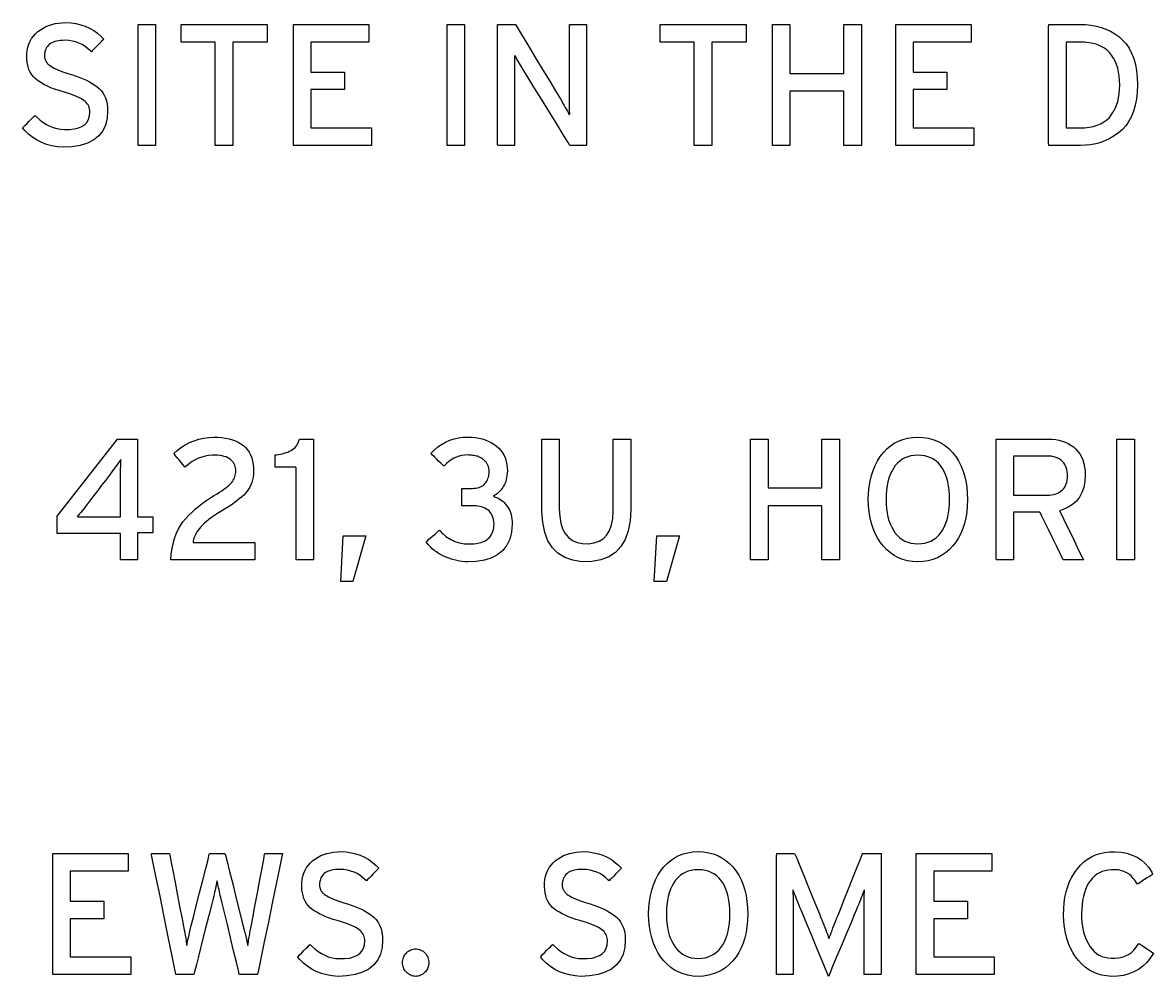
# Model space of a CAD drawing. Extents: x 1 to 47.7, y 0.2 to 33.3.
# Drawn here: x 6.55 to 9.004, y 25.846 to 27.917 of the extents above; entities that cross this region are included whole.
import ezdxf

# ---------------------------------------------------------------- set-up
doc = ezdxf.new("R2010")
doc.units = 0
doc.header["$MEASUREMENT"] = 0
doc.layers.add('4_0_____DWG', color=7, linetype='CONTINUOUS')

msp = doc.modelspace()

# ---------------------------------------------------------------- linework, layer by layer
at = {"layer": '4_0_____DWG'}
for points in [[(6.7345, 27.7253), (6.7334, 27.7088), (6.7299, 27.6941), (6.7239, 27.6814), (6.7154, 27.6707), (6.7045, 27.6618), (6.6911, 27.6549), (6.6753, 27.6499), (6.6569, 27.6468), (6.6379, 27.6459), (6.6254, 27.6468), (6.6135, 27.6489), (6.6022, 27.6519), (6.5915, 27.656), (6.5814, 27.6611), (6.5719, 27.6672), (6.563, 27.6744), (6.5547, 27.6826), (6.55, 27.6883), (6.5517, 27.69), (6.5548, 27.6931), (6.5589, 27.6971), (6.5634, 27.7017), (6.568, 27.7062), (6.5721, 27.7103), (6.5753, 27.7135), (6.577, 27.7152), (6.5809, 27.7115), (6.5875, 27.7054), (6.5944, 27.7), (6.6016, 27.6954), (6.609, 27.6916), (6.6167, 27.6886), (6.6246, 27.6864), (6.6328, 27.6849), (6.6413, 27.6842), (6.6521, 27.6845), (6.6623, 27.6857), (6.6712, 27.688), (6.6788, 27.6912), (6.6849, 27.6954), (6.6898, 27.7006), (6.6932, 27.7068), (6.6953, 27.7139), (6.6961, 27.7221), (6.6959, 27.7257), (6.6954, 27.7289), (6.6947, 27.732), (6.6936, 27.7349), (6.6921, 27.7377), (6.6904, 27.7404), (6.6883, 27.7429), (6.6859, 27.7453), (6.6832, 27.7476), (6.6799, 27.7498), (6.6761, 27.752), (6.6719, 27.7542), (6.6671, 27.7564), (6.6619, 27.7585), (6.6562, 27.7606), (6.65, 27.7627), (6.6433, 27.7648), (6.6356, 27.767), (6.627, 27.7696), (6.6189, 27.7724), (6.6113, 27.7753), (6.6042, 27.7784), (6.5977, 27.7816), (6.5916, 27.7849), (6.5861, 27.7884), (6.5812, 27.792), (6.5767, 27.7957), (6.5727, 27.7998), (6.5692, 27.8043), (6.5662, 27.8093), (6.5638, 27.8148), (6.5619, 27.8207), (6.5604, 27.8271), (6.5595, 27.834), (6.5591, 27.8413), (6.5593, 27.849), (6.5601, 27.8563), (6.5616, 27.8633), (6.5636, 27.8699), (6.5663, 27.8761), (6.5696, 27.8819), (6.5735, 27.8874), (6.5781, 27.8924), (6.5832, 27.8971), (6.5886, 27.9012), (6.5944, 27.9048), (6.6005, 27.9079), (6.6068, 27.9105), (6.6136, 27.9127), (6.6206, 27.9144), (6.628, 27.9156), (6.6357, 27.9163), (6.6441, 27.9166), (6.6552, 27.916), (6.6659, 27.9144), (6.6762, 27.912), (6.686, 27.9087), (6.6954, 27.9045), (6.7043, 27.8994), (6.7127, 27.8934), (6.7207, 27.8865), (6.7261, 27.8809), (6.7246, 27.8794), (6.7216, 27.8763), (6.7177, 27.8722), (6.7132, 27.8676), (6.7087, 27.8629), (6.7046, 27.8586), (6.7013, 27.8552), (6.6995, 27.8533), (6.6967, 27.8557), (6.6911, 27.8607), (6.6852, 27.8652), (6.679, 27.8689), (6.6724, 27.8721), (6.6655, 27.8745), (6.6582, 27.8764), (6.6506, 27.8776), (6.6427, 27.8781), (6.6366, 27.878), (6.632, 27.8777), (6.6276, 27.8771), (6.6235, 27.8763), (6.6198, 27.8753), (6.6164, 27.8741), (6.6133, 27.8727), (6.6105, 27.871), (6.608, 27.8691), (6.6058, 27.8669), (6.6038, 27.8646), (6.6021, 27.8622), (6.6007, 27.8597), (6.5995, 27.8571), (6.5986, 27.8543), (6.598, 27.8514), (6.5976, 27.8484), (6.5975, 27.8454), (6.5975, 27.8439), (6.5976, 27.8424), (6.5978, 27.841), (6.598, 27.8396), (6.5983, 27.8383), (6.5987, 27.837), (6.5991, 27.8358), (6.5996, 27.8346), (6.6001, 27.8335), (6.6008, 27.8322), (6.6015, 27.831), (6.6024, 27.8298), (6.6033, 27.8286), (6.6044, 27.8274), (6.6056, 27.8262), (6.6068, 27.8251), (6.6082, 27.8239), (6.6103, 27.8224), (6.6135, 27.8203), (6.6172, 27.8183), (6.6214, 27.8162), (6.6262, 27.8141), (6.6315, 27.8119), (6.6372, 27.8098), (6.6435, 27.8076), (6.6503, 27.8054), (6.6583, 27.803), (6.6665, 27.8003), (6.6742, 27.7975), (6.6816, 27.7945), (6.6885, 27.7914), (6.6949, 27.7881), (6.7009, 27.7847), (6.7065, 27.7811), (6.7117, 27.7774), (6.7164, 27.7734), (6.7206, 27.769), (6.7242, 27.7641), (6.7273, 27.7588), (6.7298, 27.753), (6.7318, 27.7468), (6.7332, 27.7401), (6.7341, 27.7329)], [(7.7379, 27.65), (7.7342, 27.656), (7.7243, 27.672), (7.7101, 27.6951), (7.6935, 27.7222), (7.6761, 27.7504), (7.66, 27.7766), (7.6468, 27.798), (7.6385, 27.8114), (7.6359, 27.8158), (7.6334, 27.8199), (7.631, 27.8239), (7.6287, 27.8277), (7.6265, 27.8315), (7.6244, 27.8352), (7.6223, 27.8387), (7.6203, 27.8421), (7.6184, 27.8454), (7.6176, 27.8433), (7.6176, 27.837), (7.6176, 27.8304), (7.6177, 27.8237), (7.6177, 27.8168), (7.6177, 27.8097), (7.6178, 27.8024), (7.6179, 27.7949), (7.6179, 27.7871), (7.618, 27.7823), (7.618, 27.7701), (7.618, 27.7517), (7.618, 27.7297), (7.618, 27.7063), (7.618, 27.6843), (7.618, 27.6659), (7.618, 27.6537), (7.6179, 27.65), (7.6162, 27.65), (7.6124, 27.65), (7.607, 27.65), (7.6008, 27.65), (7.5945, 27.65), (7.5888, 27.65), (7.5842, 27.65), (7.5815, 27.65), (7.581, 27.6518), (7.581, 27.6688), (7.581, 27.6998), (7.581, 27.7399), (7.581, 27.7844), (7.581, 27.8286), (7.581, 27.8677), (7.581, 27.8969), (7.581, 27.9116), (7.5818, 27.9124), (7.5849, 27.9124), (7.59, 27.9124), (7.5962, 27.9124), (7.6028, 27.9124), (7.6092, 27.9124), (7.6146, 27.9124), (7.6184, 27.9124), (7.6198, 27.9124), (7.6234, 27.9065), (7.6328, 27.8909), (7.6463, 27.8685), (7.6622, 27.8421), (7.6788, 27.8147), (7.6942, 27.7892), (7.7067, 27.7684), (7.7146, 27.7553), (7.7173, 27.7508), (7.7201, 27.7459), (7.7228, 27.7412), (7.7255, 27.7367), (7.7279, 27.7323), (7.7303, 27.7281), (7.7326, 27.7241), (7.7347, 27.7202), (7.7367, 27.7165), (7.7375, 27.7187), (7.7374, 27.7252), (7.7374, 27.7318), (7.7373, 27.7387), (7.7373, 27.7458), (7.7372, 27.753), (7.7372, 27.7604), (7.7372, 27.768), (7.7372, 27.7758), (7.7372, 27.7806), (7.7372, 27.7928), (7.7372, 27.8111), (7.7372, 27.8331), (7.7372, 27.8563), (7.7372, 27.8783), (7.7372, 27.8965), (7.7372, 27.9087), (7.7372, 27.9124), (7.7389, 27.9124), (7.7428, 27.9124), (7.7482, 27.9124), (7.7543, 27.9124), (7.7606, 27.9124), (7.7664, 27.9124), (7.771, 27.9124), (7.7737, 27.9124), (7.7742, 27.9105), (7.7742, 27.8935), (7.7742, 27.8626), (7.7742, 27.8225), (7.7742, 27.778), (7.7742, 27.7338), (7.7742, 27.6947), (7.7742, 27.6654), (7.7742, 27.6508), (7.7735, 27.65), (7.7705, 27.65), (7.7658, 27.65), (7.76, 27.65), (7.7538, 27.65), (7.7478, 27.65), (7.7428, 27.65), (7.7392, 27.65)], [(8.9702, 27.7812), (8.9695, 27.7654), (8.9679, 27.7507), (8.9652, 27.737), (8.9616, 27.7244), (8.9569, 27.7128), (8.9513, 27.7023), (8.9447, 27.6928), (8.9371, 27.6844), (8.9286, 27.677), (8.9197, 27.6706), (8.9103, 27.665), (8.9005, 27.6603), (8.8902, 27.6565), (8.8795, 27.6536), (8.8683, 27.6515), (8.8567, 27.6503), (8.8463, 27.65), (8.8429, 27.65), (8.8352, 27.65), (8.8246, 27.65), (8.8126, 27.65), (8.8004, 27.65), (8.7896, 27.65), (8.7814, 27.65), (8.7773, 27.65), (8.7771, 27.6553), (8.7771, 27.6781), (8.7771, 27.7141), (8.7771, 27.7579), (8.7771, 27.8044), (8.7771, 27.8483), (8.7771, 27.8842), (8.7771, 27.907), (8.7773, 27.9124), (8.7814, 27.9124), (8.7896, 27.9124), (8.8004, 27.9124), (8.8126, 27.9124), (8.8246, 27.9124), (8.8352, 27.9124), (8.8429, 27.9124), (8.8463, 27.9124), (8.8569, 27.9122), (8.8687, 27.9111), (8.88, 27.9091), (8.8909, 27.9063), (8.9012, 27.9026), (8.9111, 27.898), (8.9205, 27.8925), (8.9294, 27.8862), (8.9377, 27.8788), (8.9452, 27.8704), (8.9517, 27.8608), (8.9572, 27.8502), (8.9617, 27.8385), (8.9653, 27.8258), (8.9679, 27.812), (8.9695, 27.7971)], [(8.9314, 27.7812), (8.9311, 27.791), (8.9303, 27.8003), (8.9289, 27.8091), (8.927, 27.8175), (8.9245, 27.8254), (8.9214, 27.8327), (8.9178, 27.8396), (8.9137, 27.846), (8.9089, 27.852), (8.9033, 27.8572), (8.897, 27.8618), (8.89, 27.8656), (8.8824, 27.8688), (8.874, 27.8712), (8.865, 27.8729), (8.8552, 27.874), (8.8463, 27.8743), (8.8447, 27.8743), (8.8413, 27.8743), (8.8365, 27.8743), (8.8311, 27.8743), (8.8256, 27.8743), (8.8207, 27.8743), (8.8171, 27.8743), (8.8152, 27.8743), (8.8151, 27.8705), (8.8151, 27.8543), (8.8151, 27.8288), (8.8151, 27.7977), (8.8151, 27.7647), (8.8151, 27.7336), (8.8151, 27.708), (8.8151, 27.6918), (8.8152, 27.6881), (8.8171, 27.6881), (8.8207, 27.6881), (8.8256, 27.6881), (8.8311, 27.6881), (8.8365, 27.6881), (8.8413, 27.6881), (8.8447, 27.6881), (8.8463, 27.6881), (8.8552, 27.6884), (8.865, 27.6895), (8.874, 27.6912), (8.8824, 27.6937), (8.89, 27.6969), (8.897, 27.7009), (8.9033, 27.7055), (8.9089, 27.7109), (8.9137, 27.7169), (8.9178, 27.7233), (8.9214, 27.7301), (8.9245, 27.7375), (8.927, 27.7453), (8.9289, 27.7535), (8.9303, 27.7623), (8.9311, 27.7715)], [(6.8716, 26.75), (6.8727, 26.7626), (6.8745, 26.7745), (6.8768, 26.7858), (6.8798, 26.7965), (6.8834, 26.8065), (6.8877, 26.8158), (6.8926, 26.8246), (6.8981, 26.8327), (6.9043, 26.8401), (6.9109, 26.8471), (6.9178, 26.8538), (6.9249, 26.8603), (6.9323, 26.8666), (6.9399, 26.8726), (6.9479, 26.8783), (6.9561, 26.8838), (6.9646, 26.889), (6.972, 26.8934), (6.9775, 26.8968), (6.9825, 26.9001), (6.9871, 26.9033), (6.9913, 26.9063), (6.995, 26.9093), (6.9983, 26.9122), (7.0012, 26.9149), (7.0036, 26.9175), (7.0055, 26.9201), (7.0072, 26.9228), (7.0086, 26.9255), (7.0098, 26.9282), (7.0108, 26.931), (7.0116, 26.9338), (7.0122, 26.9367), (7.0125, 26.9397), (7.0127, 26.9426), (7.0125, 26.9462), (7.0121, 26.9496), (7.0115, 26.9528), (7.0105, 26.9559), (7.0092, 26.9587), (7.0077, 26.9614), (7.0059, 26.9639), (7.0038, 26.9662), (7.0014, 26.9683), (6.9985, 26.9703), (6.9953, 26.972), (6.9916, 26.9735), (6.9876, 26.9748), (6.9832, 26.9758), (6.9785, 26.9766), (6.9733, 26.9771), (6.9678, 26.9774), (6.9613, 26.9773), (6.9536, 26.9766), (6.9461, 26.9753), (6.9388, 26.9733), (6.9317, 26.9707), (6.9248, 26.9674), (6.9181, 26.9635), (6.9116, 26.9589), (6.9053, 26.9537), (6.9022, 26.9515), (6.9005, 26.9537), (6.8975, 26.9573), (6.8938, 26.9619), (6.8897, 26.967), (6.8856, 26.9719), (6.8821, 26.9763), (6.8795, 26.9795), (6.8783, 26.981), (6.8849, 26.987), (6.8937, 26.9938), (6.9029, 26.9997), (6.9125, 27.0047), (6.9223, 27.0088), (6.9325, 27.0121), (6.9431, 27.0145), (6.9539, 27.016), (6.9651, 27.0166), (6.974, 27.0164), (6.9825, 27.0157), (6.9906, 27.0146), (6.9982, 27.013), (7.0053, 27.011), (7.012, 27.0085), (7.0182, 27.0056), (7.024, 27.0023), (7.0294, 26.9984), (7.0341, 26.994), (7.0383, 26.9891), (7.042, 26.9837), (7.045, 26.9778), (7.0475, 26.9714), (7.0493, 26.9646), (7.0506, 26.9573), (7.0513, 26.9495), (7.0514, 26.942), (7.051, 26.9356), (7.0503, 26.9295), (7.0491, 26.9237), (7.0476, 26.9181), (7.0457, 26.9129), (7.0434, 26.908), (7.0407, 26.9034), (7.0377, 26.899), (7.0341, 26.8949), (7.03, 26.8908), (7.0254, 26.8866), (7.0204, 26.8823), (7.0149, 26.878), (7.009, 26.8736), (7.0026, 26.8692), (6.9958, 26.8647), (6.9885, 26.8602), (6.9806, 26.8554), (6.9733, 26.8507), (6.9665, 26.8462), (6.9602, 26.8418), (6.9545, 26.8376), (6.9493, 26.8335), (6.9447, 26.8296), (6.9406, 26.8258), (6.9371, 26.8221), (6.934, 26.8184), (6.9311, 26.8146), (6.9285, 26.8108), (6.9263, 26.8069), (6.9243, 26.803), (6.9225, 26.799), (6.9211, 26.7949), (6.92, 26.7908), (6.9199, 26.7881), (6.9278, 26.7881), (6.9429, 26.7881), (6.9629, 26.7881), (6.9854, 26.7881), (7.0081, 26.7881), (7.0285, 26.7881), (7.0443, 26.7881), (7.053, 26.7881), (7.054, 26.7876), (7.054, 26.7849), (7.054, 26.7803), (7.054, 26.7744), (7.054, 26.7679), (7.054, 26.7616), (7.054, 26.7561), (7.054, 26.752), (7.054, 26.7501), (7.05, 26.75), (7.0346, 26.75), (7.0108, 26.75), (6.9818, 26.75), (6.9507, 26.75), (6.921, 26.75), (6.8957, 26.75), (6.8782, 26.75)], [(7.1436, 26.75), (7.1436, 26.7577), (7.1436, 26.7782), (7.1436, 26.8075), (7.1436, 26.8417), (7.1436, 26.877), (7.1436, 26.9092), (7.1436, 26.9346), (7.1436, 26.9492), (7.1431, 26.9512), (7.1399, 26.9512), (7.1342, 26.9512), (7.1269, 26.9512), (7.119, 26.9512), (7.1114, 26.9512), (7.1048, 26.9512), (7.1002, 26.9512), (7.0985, 26.9512), (7.0985, 26.9522), (7.0985, 26.955), (7.0985, 26.959), (7.0985, 26.9636), (7.0985, 26.9683), (7.0985, 26.9727), (7.0985, 26.9761), (7.0985, 26.978), (7.1008, 26.9785), (7.1054, 26.979), (7.1098, 26.9797), (7.114, 26.9806), (7.1181, 26.9817), (7.1221, 26.9829), (7.1258, 26.9843), (7.1294, 26.9859), (7.1329, 26.9877), (7.1361, 26.9896), (7.139, 26.9917), (7.1416, 26.9942), (7.1439, 26.9969), (7.146, 26.9998), (7.1477, 27.0031), (7.1492, 27.0066), (7.1504, 27.0104), (7.1511, 27.0124), (7.1534, 27.0124), (7.1573, 27.0124), (7.1622, 27.0124), (7.1676, 27.0124), (7.1728, 27.0124), (7.1773, 27.0124), (7.1804, 27.0124), (7.1816, 27.0124), (7.1816, 27.0023), (7.1816, 26.9756), (7.1816, 26.9374), (7.1816, 26.8927), (7.1816, 26.8468), (7.1816, 26.8047), (7.1816, 26.7716), (7.1816, 26.7526), (7.1812, 26.75), (7.1785, 26.75), (7.1737, 26.75), (7.1676, 26.75), (7.1609, 26.75), (7.1544, 26.75), (7.1489, 26.75), (7.145, 26.75)], [(7.6128, 26.8279), (7.6113, 26.8105), (7.6074, 26.7952), (7.6012, 26.7819), (7.5926, 26.7707), (7.5817, 26.7616), (7.5684, 26.7546), (7.5528, 26.7496), (7.5348, 26.7466), (7.5166, 26.7458), (7.5105, 26.7461), (7.5044, 26.7467), (7.4983, 26.7475), (7.4924, 26.7486), (7.4865, 26.75), (7.4807, 26.7516), (7.4749, 26.7536), (7.4692, 26.7557), (7.4636, 26.7582), (7.4582, 26.761), (7.453, 26.764), (7.4481, 26.7672), (7.4435, 26.7707), (7.4392, 26.7743), (7.4351, 26.7782), (7.4314, 26.7824), (7.4279, 26.7867), (7.4262, 26.7895), (7.428, 26.791), (7.4313, 26.794), (7.4357, 26.7978), (7.4405, 26.802), (7.4454, 26.8062), (7.4497, 26.81), (7.4531, 26.8129), (7.4549, 26.8145), (7.4567, 26.8128), (7.4596, 26.8096), (7.4626, 26.8066), (7.4657, 26.8038), (7.469, 26.8011), (7.4723, 26.7987), (7.4757, 26.7965), (7.4792, 26.7944), (7.4828, 26.7926), (7.4865, 26.7909), (7.4903, 26.7895), (7.4941, 26.7882), (7.4979, 26.7871), (7.5017, 26.7862), (7.5055, 26.7855), (7.5093, 26.785), (7.5132, 26.7847), (7.517, 26.7846), (7.5233, 26.7847), (7.5296, 26.7851), (7.5354, 26.7858), (7.5408, 26.7868), (7.5457, 26.7881), (7.5502, 26.7897), (7.5542, 26.7916), (7.5578, 26.7938), (7.5609, 26.7963), (7.5635, 26.799), (7.5658, 26.8019), (7.5679, 26.805), (7.5696, 26.8083), (7.5709, 26.8119), (7.572, 26.8157), (7.5727, 26.8198), (7.5732, 26.824), (7.5733, 26.8286), (7.573, 26.833), (7.5724, 26.8371), (7.5715, 26.841), (7.5703, 26.8446), (7.5688, 26.848), (7.567, 26.851), (7.5649, 26.8538), (7.5624, 26.8564), (7.5597, 26.8586), (7.5566, 26.8605), (7.5534, 26.8622), (7.55, 26.8637), (7.5463, 26.8649), (7.5425, 26.8659), (7.5384, 26.8666), (7.5342, 26.8671), (7.5298, 26.8673), (7.527, 26.8674), (7.5255, 26.8674), (7.5227, 26.8674), (7.5192, 26.8674), (7.5152, 26.8674), (7.5113, 26.8674), (7.5077, 26.8674), (7.505, 26.8674), (7.5035, 26.8674), (7.5033, 26.8678), (7.5033, 26.8705), (7.5033, 26.8751), (7.5033, 26.8809), (7.5033, 26.8873), (7.5033, 26.8936), (7.5033, 26.8991), (7.5033, 26.9033), (7.5033, 26.9053), (7.5038, 26.9054), (7.5056, 26.9054), (7.5086, 26.9054), (7.5123, 26.9054), (7.5162, 26.9054), (7.52, 26.9054), (7.5233, 26.9054), (7.5257, 26.9054), (7.5268, 26.9054), (7.5302, 26.9055), (7.534, 26.9059), (7.5376, 26.9066), (7.5409, 26.9075), (7.544, 26.9087), (7.5468, 26.9102), (7.5494, 26.9119), (7.5518, 26.914), (7.554, 26.9163), (7.5559, 26.9187), (7.5575, 26.9212), (7.5589, 26.9238), (7.5601, 26.9265), (7.5611, 26.9294), (7.5618, 26.9324), (7.5623, 26.9355), (7.5626, 26.9387), (7.5627, 26.9417), (7.5627, 26.943), (7.5626, 26.9443), (7.5625, 26.9457), (7.5623, 26.947), (7.5621, 26.9484), (7.5619, 26.9498), (7.5616, 26.9512), (7.5612, 26.9526), (7.5608, 26.9541), (7.5601, 26.9555), (7.5594, 26.9569), (7.5587, 26.9583), (7.5578, 26.9596), (7.5569, 26.9609), (7.5559, 26.9622), (7.5548, 26.9634), (7.5536, 26.9646), (7.5524, 26.9658), (7.5511, 26.9671), (7.5497, 26.9682), (7.5481, 26.9694), (7.5465, 26.9704), (7.5449, 26.9714), (7.5431, 26.9724), (7.5412, 26.9733), (7.5393, 26.9741), (7.5371, 26.9749), (7.5349, 26.9755), (7.5325, 26.9761), (7.53, 26.9766), (7.5274, 26.977), (7.5246, 26.9773), (7.5218, 26.9776), (7.5188, 26.9777), (7.5157, 26.9778), (7.5101, 26.9776), (7.5037, 26.9768), (7.4975, 26.9753), (7.4916, 26.9733), (7.4858, 26.9707), (7.4803, 26.9674), (7.4751, 26.9636), (7.47, 26.9591), (7.4652, 26.9541), (7.4638, 26.954), (7.4613, 26.9565), (7.4576, 26.9601), (7.4531, 26.9645), (7.4483, 26.9692), (7.4438, 26.9737), (7.4399, 26.9775), (7.4373, 26.9801), (7.4363, 26.9811), (7.4436, 26.9886), (7.4513, 26.9952), (7.4595, 27.0009), (7.468, 27.0057), (7.477, 27.0097), (7.4864, 27.0127), (7.4961, 27.0149), (7.5063, 27.0162), (7.5165, 27.0166), (7.5247, 27.0163), (7.5326, 27.0155), (7.5401, 27.0143), (7.5473, 27.0126), (7.5542, 27.0104), (7.5608, 27.0078), (7.567, 27.0047), (7.573, 27.0011), (7.5786, 26.9971), (7.5837, 26.9926), (7.5882, 26.9877), (7.592, 26.9823), (7.5953, 26.9766), (7.5979, 26.9705), (7.5999, 26.964), (7.6013, 26.957), (7.6021, 26.9497), (7.6022, 26.9431), (7.6019, 26.9381), (7.6014, 26.9333), (7.6007, 26.9288), (7.5998, 26.9246), (7.5987, 26.9206), (7.5974, 26.9169), (7.5959, 26.9134), (7.5942, 26.9102), (7.5923, 26.9072), (7.5902, 26.9043), (7.588, 26.9016), (7.5857, 26.899), (7.5832, 26.8966), (7.5806, 26.8944), (7.578, 26.8923), (7.5751, 26.8903), (7.5722, 26.8885), (7.5743, 26.8871), (7.5783, 26.8857), (7.582, 26.884), (7.5856, 26.882), (7.589, 26.8798), (7.5922, 26.8773), (7.5953, 26.8745), (7.5981, 26.8714), (7.6007, 26.8681), (7.6032, 26.8647), (7.6054, 26.8609), (7.6073, 26.857), (7.6089, 26.8527), (7.6102, 26.8483), (7.6113, 26.8435), (7.6121, 26.8386), (7.6126, 26.8334)], [(7.8701, 26.8594), (7.8686, 26.8347), (7.8645, 26.8131), (7.8578, 26.7945), (7.8486, 26.7789), (7.8367, 26.7663), (7.8222, 26.7567), (7.8052, 26.7501), (7.7855, 26.7465), (7.7638, 26.7462), (7.744, 26.7493), (7.7267, 26.7554), (7.7121, 26.7644), (7.6999, 26.7766), (7.6904, 26.7917), (7.6834, 26.8098), (7.6789, 26.8309), (7.677, 26.855), (7.677, 26.8639), (7.677, 26.8774), (7.677, 26.8981), (7.677, 26.9231), (7.677, 26.9495), (7.677, 26.9745), (7.677, 26.9952), (7.677, 27.0087), (7.677, 27.0124), (7.679, 27.0124), (7.6832, 27.0124), (7.6889, 27.0124), (7.6953, 27.0124), (7.7019, 27.0124), (7.7078, 27.0124), (7.7123, 27.0124), (7.7148, 27.0124), (7.715, 27.0103), (7.715, 26.9986), (7.715, 26.9793), (7.715, 26.9551), (7.715, 26.9289), (7.715, 26.9035), (7.715, 26.8819), (7.715, 26.8668), (7.715, 26.8612), (7.7158, 26.8446), (7.7182, 26.83), (7.7221, 26.8175), (7.7276, 26.807), (7.7347, 26.7986), (7.7433, 26.7921), (7.7536, 26.7877), (7.7654, 26.7854), (7.7786, 26.7851), (7.7909, 26.787), (7.8016, 26.7909), (7.8107, 26.7967), (7.8182, 26.8045), (7.8241, 26.8142), (7.8283, 26.826), (7.831, 26.8396), (7.832, 26.8553), (7.8321, 26.8624), (7.8321, 26.876), (7.8321, 26.8969), (7.8321, 26.9221), (7.8321, 26.9488), (7.8321, 26.9741), (7.8321, 26.995), (7.8321, 27.0086), (7.8321, 27.0124), (7.8341, 27.0124), (7.8383, 27.0124), (7.8439, 27.0124), (7.8504, 27.0124), (7.857, 27.0124), (7.8629, 27.0124), (7.8674, 27.0124), (7.8699, 27.0124), (7.8701, 27.0103), (7.8701, 26.9985), (7.8701, 26.9789), (7.8701, 26.9544), (7.8701, 26.9279), (7.8701, 26.9022), (7.8701, 26.8803), (7.8701, 26.8651)], [(8.6009, 26.8813), (8.6004, 26.8673), (8.5992, 26.854), (8.5971, 26.8414), (8.5943, 26.8294), (8.5908, 26.8182), (8.5864, 26.8076), (8.5813, 26.7977), (8.5754, 26.7884), (8.5687, 26.7798), (8.5613, 26.772), (8.5533, 26.7652), (8.5447, 26.7595), (8.5356, 26.7547), (8.5258, 26.751), (8.5155, 26.7482), (8.5046, 26.7465), (8.493, 26.7458), (8.4816, 26.7465), (8.4708, 26.7482), (8.4606, 26.751), (8.4509, 26.7547), (8.4419, 26.7595), (8.4335, 26.7652), (8.4256, 26.772), (8.4184, 26.7798), (8.4117, 26.7884), (8.4056, 26.7977), (8.4004, 26.8076), (8.3959, 26.8182), (8.3923, 26.8294), (8.3894, 26.8414), (8.3873, 26.854), (8.3861, 26.8673), (8.3856, 26.8813), (8.3861, 26.8952), (8.3873, 26.9086), (8.3894, 26.9212), (8.3923, 26.9332), (8.3959, 26.9445), (8.4004, 26.9552), (8.4056, 26.9652), (8.4117, 26.9746), (8.4184, 26.9833), (8.4256, 26.9909), (8.4335, 26.9976), (8.4419, 27.0032), (8.4509, 27.0079), (8.4606, 27.0116), (8.4708, 27.0142), (8.4816, 27.0159), (8.493, 27.0166), (8.5046, 27.0159), (8.5155, 27.0142), (8.5258, 27.0116), (8.5356, 27.0079), (8.5447, 27.0032), (8.5533, 26.9976), (8.5613, 26.9909), (8.5687, 26.9833), (8.5754, 26.9746), (8.5813, 26.9652), (8.5864, 26.9552), (8.5908, 26.9445), (8.5943, 26.9332), (8.5971, 26.9212), (8.5992, 26.9086), (8.6004, 26.8952)], [(8.8567, 26.9339), (8.8557, 26.92), (8.8533, 26.9074), (8.8494, 26.8961), (8.8441, 26.8862), (8.8374, 26.8775), (8.8292, 26.8702), (8.8196, 26.8642), (8.8085, 26.8595), (8.801, 26.8567), (8.8042, 26.8501), (8.8102, 26.8375), (8.8182, 26.8211), (8.8271, 26.8028), (8.8359, 26.7845), (8.8437, 26.7684), (8.8496, 26.7563), (8.8525, 26.7503), (8.8517, 26.75), (8.848, 26.75), (8.8422, 26.75), (8.8351, 26.75), (8.8275, 26.75), (8.8202, 26.75), (8.8141, 26.75), (8.81, 26.75), (8.8086, 26.75), (8.8064, 26.7545), (8.8012, 26.7653), (8.7939, 26.7804), (8.7854, 26.7978), (8.7768, 26.8157), (8.7688, 26.8321), (8.7625, 26.845), (8.7589, 26.8526), (8.7578, 26.8538), (8.7539, 26.8538), (8.747, 26.8538), (8.7381, 26.8538), (8.7282, 26.8538), (8.7185, 26.8538), (8.71, 26.8538), (8.7038, 26.8538), (8.7009, 26.8538), (8.7008, 26.8512), (8.7008, 26.842), (8.7008, 26.8279), (8.7008, 26.8109), (8.7008, 26.7929), (8.7008, 26.7759), (8.7008, 26.7619), (8.7008, 26.7526), (8.7008, 26.75), (8.6989, 26.75), (8.6949, 26.75), (8.6894, 26.75), (8.6831, 26.75), (8.6767, 26.75), (8.6709, 26.75), (8.6664, 26.75), (8.6638, 26.75), (8.6635, 26.753), (8.6635, 26.7722), (8.6635, 26.8049), (8.6635, 26.8463), (8.6635, 26.8915), (8.6635, 26.9356), (8.6635, 26.9737), (8.6635, 27.0009), (8.6635, 27.0123), (8.667, 27.0124), (8.6775, 27.0124), (8.693, 27.0124), (8.7114, 27.0124), (8.7306, 27.0124), (8.7487, 27.0124), (8.7634, 27.0124), (8.7727, 27.0124), (8.7772, 27.0124), (8.7849, 27.012), (8.7924, 27.0111), (8.7995, 27.0097), (8.8064, 27.0078), (8.813, 27.0054), (8.8192, 27.0025), (8.8251, 26.9991), (8.8308, 26.9952), (8.8361, 26.9908), (8.8408, 26.9857), (8.845, 26.98), (8.8485, 26.9738), (8.8514, 26.967), (8.8536, 26.9596), (8.8553, 26.9516), (8.8563, 26.9431)], [(8.5621, 26.8813), (8.5619, 26.8916), (8.5611, 26.9014), (8.5599, 26.9106), (8.5582, 26.9193), (8.5561, 26.9275), (8.5534, 26.9351), (8.5503, 26.9422), (8.5467, 26.9488), (8.5426, 26.9548), (8.538, 26.96), (8.5329, 26.9646), (8.5274, 26.9684), (8.5215, 26.9716), (8.515, 26.9741), (8.5082, 26.9759), (8.5008, 26.977), (8.493, 26.9774), (8.4854, 26.977), (8.4782, 26.9759), (8.4715, 26.9741), (8.4651, 26.9716), (8.4593, 26.9684), (8.4538, 26.9646), (8.4488, 26.96), (8.4442, 26.9548), (8.4401, 26.9488), (8.4364, 26.9422), (8.4332, 26.9351), (8.4305, 26.9275), (8.4283, 26.9193), (8.4266, 26.9106), (8.4253, 26.9014), (8.4246, 26.8916), (8.4244, 26.8813), (8.4246, 26.8711), (8.4253, 26.8614), (8.4266, 26.8523), (8.4283, 26.8437), (8.4305, 26.8356), (8.4332, 26.828), (8.4364, 26.821), (8.4401, 26.8144), (8.4442, 26.8083), (8.4488, 26.8029), (8.4538, 26.7981), (8.4593, 26.7941), (8.4651, 26.7908), (8.4715, 26.7882), (8.4782, 26.7864), (8.4854, 26.7853), (8.493, 26.7849), (8.5008, 26.7853), (8.5082, 26.7864), (8.515, 26.7882), (8.5215, 26.7908), (8.5274, 26.7941), (8.5329, 26.7981), (8.538, 26.8029), (8.5426, 26.8083), (8.5467, 26.8144), (8.5503, 26.821), (8.5534, 26.828), (8.5561, 26.8356), (8.5582, 26.8437), (8.5599, 26.8523), (8.5611, 26.8614), (8.5619, 26.8711)], [(8.8183, 26.9328), (8.818, 26.9377), (8.8175, 26.9422), (8.8166, 26.9465), (8.8154, 26.9505), (8.814, 26.9541), (8.8122, 26.9575), (8.8101, 26.9605), (8.8077, 26.9633), (8.8049, 26.9658), (8.802, 26.9681), (8.7987, 26.9701), (8.7953, 26.9718), (8.7915, 26.9731), (8.7876, 26.9741), (8.7834, 26.9749), (8.779, 26.9753), (8.7749, 26.9754), (8.7713, 26.9754), (8.763, 26.9754), (8.7517, 26.9754), (8.7389, 26.9754), (8.7259, 26.9754), (8.7142, 26.9754), (8.7055, 26.9754), (8.7011, 26.9754), (8.7008, 26.9737), (8.7008, 26.9663), (8.7008, 26.9547), (8.7008, 26.9406), (8.7008, 26.9256), (8.7008, 26.9115), (8.7008, 26.8999), (8.7008, 26.8925), (8.7011, 26.8908), (8.7055, 26.8908), (8.7142, 26.8908), (8.7259, 26.8908), (8.7389, 26.8908), (8.7517, 26.8908), (8.763, 26.8908), (8.7713, 26.8908), (8.7749, 26.8908), (8.7789, 26.8909), (8.7833, 26.8913), (8.7874, 26.892), (8.7913, 26.893), (8.795, 26.8942), (8.7984, 26.8958), (8.8016, 26.8977), (8.8046, 26.8999), (8.8074, 26.9023), (8.8098, 26.905), (8.812, 26.9081), (8.8138, 26.9114), (8.8154, 26.9151), (8.8166, 26.9191), (8.8174, 26.9233), (8.818, 26.9279)], [(6.7634, 26.9682), (6.7613, 26.9652), (6.759, 26.962), (6.7565, 26.9586), (6.7539, 26.955), (6.7512, 26.9512), (6.7483, 26.9473), (6.7452, 26.9432), (6.742, 26.9389), (6.7399, 26.9362), (6.7361, 26.9312), (6.7297, 26.9227), (6.7216, 26.9121), (6.713, 26.9007), (6.7047, 26.8897), (6.6977, 26.8805), (6.693, 26.8744), (6.6912, 26.8719), (6.688, 26.8678), (6.6849, 26.8639), (6.682, 26.8601), (6.6791, 26.8565), (6.6763, 26.8531), (6.6736, 26.8499), (6.6709, 26.8468), (6.6684, 26.844), (6.6707, 26.8432), (6.675, 26.8432), (6.6795, 26.8432), (6.6842, 26.8432), (6.689, 26.8433), (6.6941, 26.8433), (6.6993, 26.8434), (6.7047, 26.8435), (6.7088, 26.8435), (6.712, 26.8435), (6.7183, 26.8435), (6.7268, 26.8435), (6.7362, 26.8435), (6.7455, 26.8435), (6.7537, 26.8435), (6.7597, 26.8435), (6.7623, 26.8435), (6.7624, 26.8457), (6.7624, 26.8531), (6.7624, 26.864), (6.7624, 26.877), (6.7624, 26.8906), (6.7624, 26.9031), (6.7624, 26.9132), (6.7624, 26.9192), (6.7624, 26.923), (6.7625, 26.9295), (6.7626, 26.9357), (6.7627, 26.9417), (6.7628, 26.9474), (6.763, 26.953), (6.7631, 26.9583), (6.7633, 26.9634)], [(7.3314, 25.9253), (7.3303, 25.9088), (7.3268, 25.8941), (7.3208, 25.8814), (7.3123, 25.8707), (7.3014, 25.8618), (7.288, 25.8549), (7.2722, 25.8499), (7.2539, 25.8469), (7.2348, 25.8459), (7.2223, 25.8469), (7.2104, 25.8489), (7.1991, 25.8519), (7.1884, 25.856), (7.1783, 25.8611), (7.1688, 25.8672), (7.1599, 25.8744), (7.1516, 25.8826), (7.147, 25.8883), (7.1486, 25.89), (7.1517, 25.8931), (7.1558, 25.8971), (7.1604, 25.9017), (7.1649, 25.9062), (7.169, 25.9103), (7.1722, 25.9135), (7.1739, 25.9152), (7.1778, 25.9115), (7.1844, 25.9054), (7.1914, 25.9), (7.1985, 25.8954), (7.2059, 25.8916), (7.2136, 25.8886), (7.2216, 25.8864), (7.2298, 25.8849), (7.2382, 25.8843), (7.249, 25.8845), (7.2593, 25.8857), (7.2681, 25.888), (7.2757, 25.8912), (7.2819, 25.8954), (7.2867, 25.9006), (7.2901, 25.9068), (7.2922, 25.9139), (7.293, 25.9221), (7.2928, 25.9257), (7.2924, 25.9289), (7.2916, 25.932), (7.2905, 25.9349), (7.2891, 25.9377), (7.2873, 25.9404), (7.2852, 25.9429), (7.2829, 25.9453), (7.2801, 25.9476), (7.2768, 25.9498), (7.2731, 25.952), (7.2688, 25.9542), (7.2641, 25.9564), (7.2588, 25.9585), (7.2531, 25.9606), (7.2469, 25.9627), (7.2402, 25.9648), (7.2325, 25.967), (7.2239, 25.9696), (7.2158, 25.9724), (7.2082, 25.9753), (7.2011, 25.9784), (7.1946, 25.9816), (7.1886, 25.9849), (7.1831, 25.9884), (7.1781, 25.992), (7.1736, 25.9957), (7.1696, 25.9998), (7.1661, 26.0043), (7.1632, 26.0093), (7.1607, 26.0148), (7.1588, 26.0207), (7.1574, 26.0271), (7.1564, 26.034), (7.156, 26.0413), (7.1562, 26.049), (7.1571, 26.0563), (7.1585, 26.0633), (7.1606, 26.0699), (7.1633, 26.0761), (7.1665, 26.0819), (7.1705, 26.0874), (7.175, 26.0924), (7.1801, 26.0971), (7.1856, 26.1012), (7.1913, 26.1048), (7.1974, 26.1079), (7.2038, 26.1105), (7.2105, 26.1127), (7.2175, 26.1144), (7.2249, 26.1156), (7.2326, 26.1163), (7.241, 26.1166), (7.2521, 26.116), (7.2629, 26.1144), (7.2731, 26.112), (7.2829, 26.1087), (7.2923, 26.1045), (7.3012, 26.0994), (7.3096, 26.0934), (7.3176, 26.0865), (7.323, 26.0809), (7.3215, 26.0794), (7.3186, 26.0763), (7.3146, 26.0722), (7.3101, 26.0676), (7.3056, 26.0629), (7.3015, 26.0586), (7.2982, 26.0552), (7.2964, 26.0533), (7.2936, 26.0557), (7.2881, 26.0607), (7.2822, 26.0652), (7.2759, 26.0689), (7.2694, 26.0721), (7.2624, 26.0746), (7.2552, 26.0764), (7.2475, 26.0776), (7.2396, 26.0781), (7.2336, 26.078), (7.2289, 26.0777), (7.2245, 26.0771), (7.2205, 26.0764), (7.2167, 26.0753), (7.2133, 26.0741), (7.2102, 26.0727), (7.2074, 26.071), (7.2049, 26.0691), (7.2027, 26.0669), (7.2007, 26.0646), (7.1991, 26.0622), (7.1976, 26.0597), (7.1965, 26.0571), (7.1956, 26.0543), (7.1949, 26.0515), (7.1945, 26.0485), (7.1944, 26.0454), (7.1945, 26.0439), (7.1946, 26.0424), (7.1947, 26.041), (7.195, 26.0396), (7.1952, 26.0383), (7.1956, 26.037), (7.196, 26.0358), (7.1965, 26.0346), (7.1971, 26.0335), (7.1977, 26.0322), (7.1984, 26.031), (7.1993, 26.0298), (7.2003, 26.0286), (7.2013, 26.0274), (7.2025, 26.0262), (7.2038, 26.0251), (7.2051, 26.0239), (7.2072, 26.0224), (7.2104, 26.0204), (7.2141, 26.0183), (7.2184, 26.0162), (7.2231, 26.0141), (7.2284, 26.0119), (7.2342, 26.0098), (7.2404, 26.0076), (7.2472, 26.0054), (7.2552, 26.003), (7.2634, 26.0003), (7.2712, 25.9975), (7.2785, 25.9945), (7.2854, 25.9914), (7.2918, 25.9881), (7.2979, 25.9847), (7.3035, 25.9811), (7.3086, 25.9774), (7.3133, 25.9734), (7.3175, 25.969), (7.3211, 25.9641), (7.3242, 25.9588), (7.3267, 25.953), (7.3287, 25.9468), (7.3301, 25.9401), (7.331, 25.9329)], [(7.8582, 25.9253), (7.8571, 25.9088), (7.8536, 25.8941), (7.8476, 25.8814), (7.8391, 25.8707), (7.8282, 25.8618), (7.8148, 25.8549), (7.799, 25.8499), (7.7807, 25.8469), (7.7616, 25.8459), (7.7491, 25.8469), (7.7372, 25.8489), (7.7259, 25.8519), (7.7152, 25.856), (7.7051, 25.8611), (7.6956, 25.8672), (7.6867, 25.8744), (7.6784, 25.8826), (7.6738, 25.8883), (7.6754, 25.89), (7.6785, 25.8931), (7.6826, 25.8971), (7.6872, 25.9017), (7.6917, 25.9062), (7.6958, 25.9103), (7.699, 25.9135), (7.7007, 25.9152), (7.7046, 25.9115), (7.7113, 25.9054), (7.7182, 25.9), (7.7253, 25.8954), (7.7327, 25.8916), (7.7404, 25.8886), (7.7484, 25.8864), (7.7566, 25.8849), (7.765, 25.8843), (7.7758, 25.8845), (7.7861, 25.8857), (7.795, 25.888), (7.8025, 25.8912), (7.8087, 25.8954), (7.8135, 25.9006), (7.8169, 25.9068), (7.819, 25.9139), (7.8198, 25.9221), (7.8196, 25.9257), (7.8192, 25.9289), (7.8184, 25.932), (7.8173, 25.9349), (7.8159, 25.9377), (7.8141, 25.9404), (7.812, 25.9429), (7.8097, 25.9453), (7.8069, 25.9476), (7.8036, 25.9498), (7.7999, 25.952), (7.7956, 25.9542), (7.7909, 25.9564), (7.7856, 25.9585), (7.7799, 25.9606), (7.7737, 25.9627), (7.767, 25.9648), (7.7593, 25.967), (7.7507, 25.9696), (7.7426, 25.9724), (7.735, 25.9753), (7.7279, 25.9784), (7.7214, 25.9816), (7.7154, 25.9849), (7.7099, 25.9884), (7.7049, 25.992), (7.7004, 25.9957), (7.6964, 25.9998), (7.6929, 26.0043), (7.69, 26.0093), (7.6875, 26.0148), (7.6856, 26.0207), (7.6842, 26.0271), (7.6832, 26.034), (7.6828, 26.0413), (7.683, 26.049), (7.6839, 26.0563), (7.6853, 26.0633), (7.6874, 26.0699), (7.6901, 26.0761), (7.6933, 26.0819), (7.6973, 26.0874), (7.7018, 26.0924), (7.7069, 26.0971), (7.7124, 26.1012), (7.7181, 26.1048), (7.7242, 26.1079), (7.7306, 26.1105), (7.7373, 26.1127), (7.7443, 26.1144), (7.7517, 26.1156), (7.7594, 26.1163), (7.7678, 26.1166), (7.779, 26.116), (7.7897, 26.1144), (7.7999, 26.112), (7.8097, 26.1087), (7.8191, 26.1045), (7.828, 26.0994), (7.8364, 26.0934), (7.8444, 26.0865), (7.8498, 26.0809), (7.8483, 26.0794), (7.8454, 26.0763), (7.8414, 26.0722), (7.8369, 26.0676), (7.8324, 26.0629), (7.8283, 26.0586), (7.825, 26.0552), (7.8232, 26.0533), (7.8204, 26.0557), (7.8149, 26.0607), (7.809, 26.0652), (7.8027, 26.0689), (7.7962, 26.0721), (7.7892, 26.0746), (7.782, 26.0764), (7.7743, 26.0776), (7.7664, 26.0781), (7.7604, 26.078), (7.7557, 26.0777), (7.7513, 26.0771), (7.7473, 26.0764), (7.7435, 26.0753), (7.7401, 26.0741), (7.737, 26.0727), (7.7342, 26.071), (7.7317, 26.0691), (7.7295, 26.0669), (7.7275, 26.0646), (7.7259, 26.0622), (7.7244, 26.0597), (7.7233, 26.0571), (7.7224, 26.0543), (7.7217, 26.0515), (7.7214, 26.0485), (7.7212, 26.0454), (7.7213, 26.0439), (7.7214, 26.0424), (7.7215, 26.041), (7.7218, 26.0396), (7.722, 26.0383), (7.7224, 26.037), (7.7228, 26.0358), (7.7233, 26.0346), (7.7239, 26.0335), (7.7245, 26.0322), (7.7252, 26.031), (7.7261, 26.0298), (7.7271, 26.0286), (7.7281, 26.0274), (7.7293, 26.0262), (7.7306, 26.0251), (7.7319, 26.0239), (7.734, 26.0224), (7.7372, 26.0204), (7.7409, 26.0183), (7.7452, 26.0162), (7.7499, 26.0141), (7.7552, 26.0119), (7.761, 26.0098), (7.7672, 26.0076), (7.774, 26.0054), (7.782, 26.003), (7.7902, 26.0003), (7.798, 25.9975), (7.8053, 25.9945), (7.8122, 25.9914), (7.8186, 25.9881), (7.8247, 25.9847), (7.8303, 25.9811), (7.8354, 25.9774), (7.8401, 25.9734), (7.8443, 25.969), (7.8479, 25.9641), (7.851, 25.9588), (7.8535, 25.953), (7.8555, 25.9468), (7.8569, 25.9401), (7.8578, 25.9329)], [(8.1241, 25.9813), (8.1236, 25.9673), (8.1223, 25.954), (8.1203, 25.9414), (8.1175, 25.9295), (8.114, 25.9182), (8.1096, 25.9076), (8.1045, 25.8977), (8.0986, 25.8884), (8.0919, 25.8798), (8.0845, 25.872), (8.0765, 25.8652), (8.0679, 25.8595), (8.0588, 25.8547), (8.049, 25.851), (8.0387, 25.8482), (8.0278, 25.8465), (8.0162, 25.8458), (8.0048, 25.8465), (7.994, 25.8482), (7.9838, 25.851), (7.9741, 25.8547), (7.9651, 25.8595), (7.9567, 25.8652), (7.9488, 25.872), (7.9416, 25.8798), (7.9349, 25.8884), (7.9288, 25.8977), (7.9236, 25.9076), (7.9191, 25.9182), (7.9155, 25.9295), (7.9126, 25.9414), (7.9105, 25.954), (7.9093, 25.9673), (7.9088, 25.9813), (7.9093, 25.9953), (7.9105, 26.0086), (7.9126, 26.0212), (7.9155, 26.0332), (7.9191, 26.0446), (7.9236, 26.0552), (7.9288, 26.0653), (7.9349, 26.0746), (7.9416, 26.0833), (7.9488, 26.0909), (7.9567, 26.0976), (7.9651, 26.1032), (7.9741, 26.1079), (7.9838, 26.1116), (7.994, 26.1142), (8.0048, 26.1159), (8.0162, 26.1166), (8.0278, 26.1159), (8.0387, 26.1142), (8.049, 26.1116), (8.0588, 26.1079), (8.0679, 26.1032), (8.0765, 26.0976), (8.0845, 26.0909), (8.0919, 26.0833), (8.0986, 26.0746), (8.1045, 26.0653), (8.1096, 26.0552), (8.114, 26.0446), (8.1175, 26.0332), (8.1203, 26.0212), (8.1223, 26.0086), (8.1236, 25.9953)], [(9.0045, 25.896), (8.9976, 25.8853), (8.9899, 25.8759), (8.9814, 25.8678), (8.9721, 25.861), (8.962, 25.8554), (8.9511, 25.8511), (8.9393, 25.848), (8.9267, 25.8463), (8.914, 25.8459), (8.903, 25.8468), (8.8926, 25.8487), (8.8827, 25.8516), (8.8734, 25.8554), (8.8647, 25.8601), (8.8566, 25.8659), (8.849, 25.8725), (8.842, 25.8802), (8.8355, 25.8886), (8.8296, 25.8976), (8.8245, 25.9072), (8.8201, 25.9175), (8.8164, 25.9284), (8.8136, 25.94), (8.8115, 25.9522), (8.8101, 25.965), (8.8095, 25.9785), (8.8098, 25.9922), (8.8108, 26.0053), (8.8126, 26.0178), (8.8152, 26.0297), (8.8185, 26.0409), (8.8226, 26.0515), (8.8274, 26.0615), (8.833, 26.0709), (8.8394, 26.0796), (8.8461, 26.0875), (8.8535, 26.0945), (8.8614, 26.1005), (8.8699, 26.1055), (8.8789, 26.1096), (8.8886, 26.1128), (8.8987, 26.115), (8.9095, 26.1163), (8.9216, 26.1165), (8.9349, 26.1154), (8.9472, 26.113), (8.9586, 26.1093), (8.969, 26.1043), (8.9784, 26.0981), (8.9869, 26.0907), (8.9945, 26.082), (9.001, 26.072), (9.0029, 26.0673), (9.0004, 26.0657), (8.9962, 26.063), (8.9909, 26.0596), (8.9852, 26.0559), (8.9796, 26.0522), (8.9747, 26.0491), (8.9712, 26.0469), (8.9697, 26.0459), (8.9678, 26.049), (8.9656, 26.0524), (8.9633, 26.0556), (8.9609, 26.0585), (8.9585, 26.0613), (8.956, 26.0638), (8.9535, 26.0662), (8.9509, 26.0683), (8.9482, 26.0701), (8.9452, 26.0717), (8.9421, 26.0731), (8.9388, 26.0743), (8.9353, 26.0753), (8.9316, 26.0761), (8.9278, 26.0768), (8.9238, 26.0772), (8.9196, 26.0774), (8.9139, 26.0773), (8.9067, 26.0767), (8.8998, 26.0753), (8.8934, 26.0734), (8.8874, 26.0708), (8.8819, 26.0675), (8.8767, 26.0636), (8.872, 26.059), (8.8677, 26.0538), (8.8638, 26.0479), (8.8602, 26.0414), (8.8572, 26.0344), (8.8546, 26.027), (8.8525, 26.019), (8.8508, 26.0105), (8.8496, 26.0015), (8.8489, 25.992), (8.8486, 25.982), (8.8488, 25.972), (8.8495, 25.9625), (8.8506, 25.9536), (8.8522, 25.9451), (8.8543, 25.9371), (8.8568, 25.9297), (8.8598, 25.9227), (8.8633, 25.9162), (8.8672, 25.9102), (8.8714, 25.9046), (8.8761, 25.8997), (8.8811, 25.8955), (8.8867, 25.8921), (8.8926, 25.8893), (8.899, 25.8872), (8.9057, 25.8858), (8.9129, 25.885), (8.921, 25.885), (8.9292, 25.8859), (8.9369, 25.8876), (8.944, 25.8901), (8.9507, 25.8935), (8.9567, 25.8978), (8.9623, 25.903), (8.9673, 25.909), (8.9718, 25.9158), (8.9735, 25.9174), (8.9761, 25.9156), (8.9802, 25.9127), (8.9853, 25.9092), (8.9907, 25.9055), (8.9959, 25.9019), (9.0003, 25.8989), (9.0033, 25.8967)], [(7.0602, 25.85), (7.0588, 25.85), (7.055, 25.85), (7.0495, 25.85), (7.043, 25.85), (7.0363, 25.85), (7.03, 25.85), (7.0248, 25.85), (7.0214, 25.85), (7.0204, 25.8503), (7.0184, 25.8588), (7.0141, 25.8768), (7.0081, 25.9013), (7.0014, 25.9294), (6.9945, 25.9581), (6.9882, 25.9843), (6.9832, 26.0051), (6.9802, 26.0174), (6.9792, 26.0214), (6.9782, 26.0257), (6.9773, 26.0299), (6.9764, 26.034), (6.9755, 26.038), (6.9747, 26.0419), (6.9739, 26.0457), (6.9731, 26.0494), (6.9724, 26.053), (6.9717, 26.0521), (6.971, 26.0485), (6.9702, 26.0447), (6.9694, 26.0409), (6.9685, 26.037), (6.9677, 26.0329), (6.9667, 26.0288), (6.9658, 26.0246), (6.9648, 26.0202), (6.9636, 26.0151), (6.9598, 26.0003), (6.9541, 25.9778), (6.9473, 25.9507), (6.94, 25.9219), (6.933, 25.8944), (6.9272, 25.8713), (6.9232, 25.8555), (6.9218, 25.85), (6.9203, 25.85), (6.9164, 25.85), (6.911, 25.85), (6.9046, 25.85), (6.898, 25.85), (6.8918, 25.85), (6.8868, 25.85), (6.8836, 25.85), (6.8827, 25.8507), (6.8798, 25.8647), (6.874, 25.8932), (6.8662, 25.9316), (6.8573, 25.9753), (6.8483, 26.0196), (6.8401, 26.0598), (6.8336, 26.0914), (6.8299, 26.1097), (6.8297, 26.1124), (6.8323, 26.1124), (6.837, 26.1124), (6.8431, 26.1124), (6.8498, 26.1124), (6.8564, 26.1124), (6.8623, 26.1124), (6.8667, 26.1124), (6.8689, 26.1124), (6.8696, 26.1095), (6.8721, 26.0965), (6.8761, 26.0754), (6.881, 26.0494), (6.8864, 26.0213), (6.8916, 25.994), (6.896, 25.9705), (6.8992, 25.9538), (6.9006, 25.9466), (6.9012, 25.9432), (6.902, 25.9394), (6.9027, 25.9355), (6.9034, 25.9316), (6.904, 25.9277), (6.9047, 25.9238), (6.9053, 25.9198), (6.9059, 25.9157), (6.9065, 25.9125), (6.9073, 25.9165), (6.9081, 25.9205), (6.9089, 25.9244), (6.9097, 25.9283), (6.9105, 25.9322), (6.9114, 25.936), (6.9122, 25.9398), (6.913, 25.9436), (6.9137, 25.9468), (6.9161, 25.9562), (6.9208, 25.9747), (6.927, 25.9993), (6.9341, 26.027), (6.9412, 26.055), (6.9476, 26.0803), (6.9525, 26.0999), (6.9553, 26.111), (6.956, 26.1124), (6.9584, 26.1124), (6.9625, 26.1124), (6.9676, 26.1124), (6.9733, 26.1124), (6.9789, 26.1124), (6.9838, 26.1124), (6.9875, 26.1124), (6.9893, 26.1124), (6.9902, 26.109), (6.9937, 26.0951), (6.9992, 26.0732), (7.006, 26.0464), (7.0132, 26.0176), (7.0202, 25.9898), (7.0262, 25.966), (7.0304, 25.9492), (7.032, 25.9425), (7.0328, 25.9396), (7.0336, 25.9363), (7.0343, 25.933), (7.0351, 25.9297), (7.0358, 25.9262), (7.0365, 25.9226), (7.0372, 25.919), (7.0379, 25.9153), (7.0386, 25.9127), (7.0393, 25.9167), (7.0401, 25.9206), (7.0407, 25.9243), (7.0414, 25.9279), (7.042, 25.9314), (7.0425, 25.9347), (7.043, 25.9379), (7.0435, 25.941), (7.0439, 25.9438), (7.0458, 25.9539), (7.0495, 25.9732), (7.0542, 25.9985), (7.0596, 26.0269), (7.0649, 26.0553), (7.0697, 26.0809), (7.0734, 26.1005), (7.0754, 26.1113), (7.0761, 26.1124), (7.0789, 26.1124), (7.0836, 26.1124), (7.0895, 26.1124), (7.096, 26.1124), (7.1023, 26.1124), (7.1079, 26.1124), (7.1119, 26.1124), (7.1138, 26.1124), (7.1127, 26.1064), (7.1081, 26.0842), (7.1011, 26.0499), (7.0926, 26.0081), (7.0835, 25.9636), (7.0747, 25.9208), (7.0673, 25.8846), (7.0622, 25.8594)], [(8.3766, 25.8499), (8.3766, 25.8549), (8.3766, 25.8682), (8.3766, 25.8875), (8.3766, 25.9101), (8.3766, 25.9337), (8.3766, 25.9558), (8.3766, 25.9739), (8.3766, 25.9857), (8.3766, 25.9902), (8.3766, 25.9966), (8.3766, 26.0027), (8.3767, 26.0085), (8.3767, 26.0139), (8.3768, 26.0191), (8.3769, 26.0239), (8.3771, 26.0285), (8.3772, 26.0327), (8.3767, 26.0333), (8.3753, 26.0296), (8.3738, 26.0256), (8.3721, 26.0214), (8.3703, 26.0168), (8.3684, 26.0119), (8.3663, 26.0067), (8.3641, 26.0013), (8.3618, 25.9955), (8.36, 25.9911), (8.3552, 25.9795), (8.3474, 25.9609), (8.3377, 25.9377), (8.3272, 25.9126), (8.317, 25.8883), (8.3082, 25.8673), (8.302, 25.8523), (8.2993, 25.8459), (8.2975, 25.85), (8.292, 25.8634), (8.2838, 25.8833), (8.2739, 25.9071), (8.2635, 25.9322), (8.2537, 25.956), (8.2455, 25.9759), (8.24, 25.9893), (8.2379, 25.9942), (8.2356, 26), (8.2334, 26.0055), (8.2314, 26.0108), (8.2294, 26.0157), (8.2276, 26.0204), (8.2258, 26.0247), (8.2242, 26.0288), (8.2228, 26.0325), (8.2219, 26.0336), (8.222, 26.0294), (8.2222, 26.025), (8.2223, 26.0202), (8.2224, 26.0151), (8.2225, 26.0097), (8.2225, 26.004), (8.2226, 25.998), (8.2226, 25.9916), (8.2226, 25.9871), (8.2226, 25.9772), (8.2226, 25.9603), (8.2226, 25.9388), (8.2226, 25.9154), (8.2226, 25.8923), (8.2226, 25.8721), (8.2226, 25.8572), (8.2226, 25.8501), (8.2218, 25.8499), (8.2188, 25.8499), (8.2141, 25.8499), (8.2084, 25.8499), (8.2023, 25.8499), (8.1964, 25.8499), (8.1915, 25.8499), (8.188, 25.8499), (8.1867, 25.8499), (8.1867, 25.8593), (8.1867, 25.8846), (8.1867, 25.9209), (8.1867, 25.9637), (8.1867, 26.0084), (8.1867, 26.0502), (8.1867, 26.0844), (8.1867, 26.1066), (8.1868, 26.1124), (8.1888, 26.1124), (8.193, 26.1124), (8.1987, 26.1124), (8.2053, 26.1124), (8.2119, 26.1124), (8.218, 26.1124), (8.2228, 26.1124), (8.2256, 26.1124), (8.2265, 26.1113), (8.2302, 26.1023), (8.2369, 26.0859), (8.2455, 26.0647), (8.2551, 26.0411), (8.2646, 26.0177), (8.273, 25.9969), (8.2794, 25.9813), (8.2827, 25.9732), (8.2846, 25.9687), (8.2869, 25.963), (8.2891, 25.9576), (8.2912, 25.9522), (8.2932, 25.947), (8.2951, 25.942), (8.2969, 25.9372), (8.2986, 25.9325), (8.3002, 25.928), (8.3017, 25.9314), (8.3033, 25.936), (8.3051, 25.9408), (8.3069, 25.9457), (8.3089, 25.9509), (8.311, 25.9562), (8.3131, 25.9617), (8.3154, 25.9674), (8.3175, 25.9726), (8.32, 25.9787), (8.3257, 25.9929), (8.3336, 26.0128), (8.3428, 26.0358), (8.3523, 26.0596), (8.361, 26.0815), (8.3681, 26.0992), (8.3724, 26.1101), (8.3735, 26.1124), (8.3759, 26.1124), (8.3804, 26.1124), (8.3865, 26.1124), (8.3933, 26.1124), (8.4001, 26.1124), (8.4062, 26.1124), (8.411, 26.1124), (8.4136, 26.1124), (8.4139, 26.1094), (8.4139, 26.0906), (8.4139, 26.0586), (8.4139, 26.0181), (8.4139, 25.9737), (8.4139, 25.93), (8.4139, 25.8918), (8.4139, 25.8637), (8.4139, 25.8504), (8.4131, 25.8499), (8.41, 25.8499), (8.4051, 25.8499), (8.3991, 25.8499), (8.3928, 25.8499), (8.3867, 25.8499), (8.3815, 25.8499), (8.3779, 25.8499)], [(8.0853, 25.9813), (8.085, 25.9916), (8.0843, 26.0014), (8.0831, 26.0106), (8.0814, 26.0193), (8.0793, 26.0275), (8.0766, 26.0351), (8.0735, 26.0423), (8.0699, 26.0488), (8.0658, 26.0548), (8.0612, 26.06), (8.0561, 26.0646), (8.0506, 26.0684), (8.0447, 26.0716), (8.0382, 26.0741), (8.0314, 26.0759), (8.024, 26.077), (8.0162, 26.0774), (8.0086, 26.077), (8.0014, 26.0759), (7.9947, 26.0741), (7.9883, 26.0716), (7.9824, 26.0684), (7.977, 26.0646), (7.972, 26.06), (7.9674, 26.0548), (7.9633, 26.0488), (7.9596, 26.0423), (7.9564, 26.0351), (7.9537, 26.0275), (7.9515, 26.0193), (7.9498, 26.0106), (7.9485, 26.0014), (7.9478, 25.9916), (7.9476, 25.9813), (7.9478, 25.9711), (7.9485, 25.9614), (7.9498, 25.9523), (7.9515, 25.9437), (7.9537, 25.9356), (7.9564, 25.928), (7.9596, 25.921), (7.9633, 25.9144), (7.9674, 25.9083), (7.972, 25.9029), (7.977, 25.8981), (7.9824, 25.8941), (7.9883, 25.8908), (7.9947, 25.8882), (8.0014, 25.8864), (8.0086, 25.8853), (8.0162, 25.8849), (8.024, 25.8853), (8.0314, 25.8864), (8.0382, 25.8882), (8.0447, 25.8908), (8.0506, 25.8941), (8.0561, 25.8981), (8.0612, 25.9029), (8.0658, 25.9083), (8.0699, 25.9144), (8.0735, 25.921), (8.0766, 25.928), (8.0793, 25.9356), (8.0814, 25.9437), (8.0831, 25.9523), (8.0843, 25.9614), (8.085, 25.9711)], [(7.4317, 25.8754), (7.4316, 25.8726), (7.4312, 25.8699), (7.4306, 25.8673), (7.4297, 25.8648), (7.4287, 25.8624), (7.4275, 25.8601), (7.426, 25.858), (7.4244, 25.8559), (7.4225, 25.8539), (7.4205, 25.8521), (7.4184, 25.8506), (7.4162, 25.8492), (7.4138, 25.8481), (7.4114, 25.8472), (7.4088, 25.8465), (7.406, 25.846), (7.4032, 25.8458), (7.4004, 25.846), (7.3978, 25.8465), (7.3952, 25.8472), (7.3928, 25.8481), (7.3905, 25.8492), (7.3883, 25.8506), (7.3862, 25.8521), (7.3842, 25.8539), (7.3823, 25.8559), (7.3805, 25.858), (7.379, 25.8601), (7.3776, 25.8624), (7.3766, 25.8648), (7.3757, 25.8673), (7.3751, 25.8699), (7.3748, 25.8726), (7.3746, 25.8754), (7.3748, 25.8784), (7.3751, 25.8812), (7.3757, 25.884), (7.3766, 25.8866), (7.3776, 25.8891), (7.379, 25.8914), (7.3805, 25.8937), (7.3823, 25.8958), (7.3842, 25.8978), (7.3862, 25.8995), (7.3883, 25.901), (7.3905, 25.9023), (7.3928, 25.9034), (7.3952, 25.9042), (7.3978, 25.9048), (7.4004, 25.9053), (7.4032, 25.9054), (7.406, 25.9053), (7.4088, 25.9048), (7.4114, 25.9042), (7.4138, 25.9034), (7.4162, 25.9023), (7.4184, 25.901), (7.4205, 25.8995), (7.4225, 25.8978), (7.4244, 25.8958), (7.426, 25.8937), (7.4275, 25.8914), (7.4287, 25.8891), (7.4297, 25.8866), (7.4306, 25.884), (7.4312, 25.8812), (7.4316, 25.8784)]]:
    msp.add_lwpolyline(points, close=True, dxfattribs=at)
for points in [[(6.8006, 27.65), (6.8006, 27.9124), (6.8387, 27.9124), (6.8387, 27.65), (6.8006, 27.65)], [(7.0064, 27.8739), (7.0064, 27.65), (6.9683, 27.65), (6.9683, 27.8739), (6.8942, 27.8739), (6.8942, 27.9124), (7.0806, 27.9124), (7.0806, 27.8739), (7.0064, 27.8739)], [(7.1379, 27.65), (7.1379, 27.9124), (7.3017, 27.9124), (7.3017, 27.8743), (7.1759, 27.8743), (7.1759, 27.8091), (7.249, 27.8091), (7.249, 27.771), (7.1759, 27.771), (7.1759, 27.6881), (7.3072, 27.6881), (7.3072, 27.65), (7.1379, 27.65)], [(7.4713, 27.65), (7.4713, 27.9124), (7.5094, 27.9124), (7.5094, 27.65), (7.4713, 27.65)], [(8.0461, 27.8739), (8.0461, 27.65), (8.008, 27.65), (8.008, 27.8739), (7.9339, 27.8739), (7.9339, 27.9124), (8.1203, 27.9124), (8.1203, 27.8739), (8.0461, 27.8739)], [(8.3327, 27.65), (8.3327, 27.7677), (8.2156, 27.7677), (8.2156, 27.65), (8.1776, 27.65), (8.1776, 27.9124), (8.2156, 27.9124), (8.2156, 27.8062), (8.3327, 27.8062), (8.3327, 27.9124), (8.3707, 27.9124), (8.3707, 27.65), (8.3327, 27.65)], [(8.4453, 27.65), (8.4453, 27.9124), (8.609, 27.9124), (8.609, 27.8743), (8.4833, 27.8743), (8.4833, 27.8091), (8.5563, 27.8091), (8.5563, 27.771), (8.4833, 27.771), (8.4833, 27.6881), (8.6145, 27.6881), (8.6145, 27.65), (8.4453, 27.65)], [(6.7993, 26.809), (6.7993, 26.75), (6.7624, 26.75), (6.7624, 26.8077), (6.6247, 26.8077), (6.6247, 26.8452), (6.7557, 27.0124), (6.7993, 27.0124), (6.7993, 26.8435), (6.833, 26.8435), (6.833, 26.809), (6.7993, 26.809)], [(8.285, 26.75), (8.285, 26.8677), (8.168, 26.8677), (8.168, 26.75), (8.13, 26.75), (8.13, 27.0124), (8.168, 27.0124), (8.168, 26.9062), (8.285, 26.9062), (8.285, 27.0124), (8.3231, 27.0124), (8.3231, 26.75), (8.285, 26.75)], [(8.9254, 26.75), (8.9254, 27.0124), (8.9634, 27.0124), (8.9634, 26.75), (8.9254, 26.75)], [(7.267, 26.7028), (7.2404, 26.7028), (7.2459, 26.802), (7.2952, 26.802), (7.267, 26.7028)], [(7.9476, 26.7028), (7.921, 26.7028), (7.9265, 26.802), (7.9758, 26.802), (7.9476, 26.7028)], [(6.6153, 25.85), (6.6153, 26.1124), (6.7791, 26.1124), (6.7791, 26.0743), (6.6534, 26.0743), (6.6534, 26.0091), (6.7264, 26.0091), (6.7264, 25.971), (6.6534, 25.971), (6.6534, 25.8881), (6.7846, 25.8881), (6.7846, 25.85), (6.6153, 25.85)], [(8.4898, 25.85), (8.4898, 26.1124), (8.6535, 26.1124), (8.6535, 26.0743), (8.5278, 26.0743), (8.5278, 26.0091), (8.6008, 26.0091), (8.6008, 25.971), (8.5278, 25.971), (8.5278, 25.8881), (8.659, 25.8881), (8.659, 25.85), (8.4898, 25.85)]]:
    msp.add_lwpolyline(points, dxfattribs=at)

doc.saveas('drawing.dxf')
